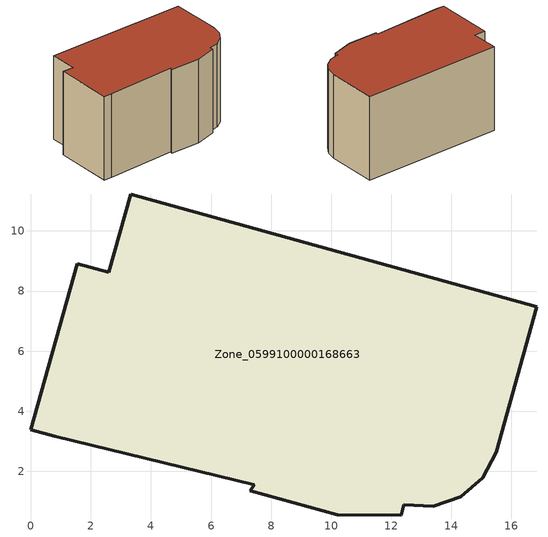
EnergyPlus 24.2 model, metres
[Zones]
Zone_0599100000168663
 floor ground (C_G): 13.39,0.83 12.42,0.89 12.33,0.55 10.2,0.55 7.3,1.36 7.44,1.56 0.8,3.17 0,3.39 1.54,8.91 2.6,8.62 3.33,11.23 16.84,7.47 15.5,2.64 15.04,1.79 14.31,1.15 z0
 wall outside (C_F): 2.6,8.62 1.54,8.91 0,3.39 0.8,3.17 7.44,1.56 7.3,1.36 10.2,0.55 12.33,0.55 12.42,0.89 13.39,0.83 14.31,1.15 15.04,1.79 15.5,2.64 16.84,7.47 3.33,11.23 2.6,8.62 z0:8.38
 roof outside (C_R): 7.44,1.56 7.3,1.36 10.2,0.55 12.33,0.55 12.42,0.89 13.39,0.83 14.31,1.15 15.04,1.79 15.5,2.64 16.84,7.47 3.33,11.23 2.6,8.62 1.54,8.91 0,3.39 0.8,3.17 z8.38
[BUILDING]
Pand.0599100000168663: North Axis=0; Terrain=City; Loads Convergence Tolerance Value=0.04; Temperature Convergence Tolerance Value=0.4; Solar Distribution=FullExterior; Maximum Number of Warmup Days=25; Minimum Number of Warmup Days=1
[Site:Location]
Rotterdam.The.Hague.AP_ZH_NLD Design_Conditions: Latitude=51.96; Longitude=4.45; Time Zone=1; Elevation=-4.5
[SITE:GROUNDTEMPERATURE:BUILDINGSURFACE]
18, 18, 18, 18, 18, 18, 18, 18, 18, 18, 18, 18
[MATERIAL] Thermal Absorptance=0.9; Solar Absorptance=0.7; Visible Absorptance=0.7
Name | Roughness | Thickness | Conductivity | Density | Specific Heat
G.D.1992-2005 | MediumSmooth | 0.15 | 0.06 | 540 | 1210
F.D.1992-2005 | Rough | 0.3 | 0.12 | 1920 | 840
R.D.1992-2005 | MediumRough | 0.2 | 0.08 | 1500 | 1000
[CONSTRUCTION]
C_G: G.D.1992-2005
C_F: F.D.1992-2005
C_R: R.D.1992-2005
[ZONE]
Zone_0599100000168663: Type=1; Multiplier=1; Ceiling Height=Autocalculate; Volume=Autocalculate; Floor Area=autocalculate; Part of Total Floor Area=Yes
[ZONEINFILTRATION:DESIGNFLOWRATE]
Infil_Zone_0599100000168663: Zone or ZoneList or Space or SpaceList=Zone_0599100000168663; Schedule=AlwaysOn; Design Flow Rate Calculation Method=Flow/Area; Flow Rate per Floor Area=0.0021; Constant Term Coefficient=1; Temperature Term Coefficient=0; Velocity Term Coefficient=0; Velocity Squared Term Coefficient=0
[HVACTEMPLATE:ZONE:IDEALLOADSAIRSYSTEM]
Zone_0599100000168663: Maximum Heating Supply Air Temperature=50; Minimum Cooling Supply Air Temperature=13; Maximum Heating Supply Air Humidity Ratio=0.0156; Minimum Cooling Supply Air Humidity Ratio=0.0077; Heating Limit=NoLimit; Cooling Limit=NoLimit; Dehumidification Control Type=ConstantSensibleHeatRatio; Cooling Sensible Heat Ratio=0.7; Dehumidification Setpoint=60; Humidification Control Type=None; Humidification Setpoint=30; Outdoor Air Method=None; Outdoor Air Flow Rate per Person=0.00944; Outdoor Air Flow Rate per Zone Floor Area=0; Outdoor Air Flow Rate per Zone=0; Demand Controlled Ventilation Type=None; Outdoor Air Economizer Type=NoEconomizer; Heat Recovery Type=None; Sensible Heat Recovery Effectiveness=0.7; Latent Heat Recovery Effectiveness=0.65
[ZONECONTROL:THERMOSTAT]
ThermostatControl_Zone_0599100000168663: Zone or ZoneList=Zone_0599100000168663; Control Type Schedule=DualSetpointControlType; Control 1=Thermostat_Zone_0599100000168663; Temperature Difference Between Cutout And Setpoint=0
[THERMOSTATSETPOINT:DUALSETPOINT]
Thermostat_Zone_0599100000168663: Heating Setpoint Temperature Schedule=HeatingSetpoint_Zone_0599100000168663; Cooling Setpoint Temperature Schedule=CoolingSetpoint_Zone_0599100000168663
[SCHEDULE:COMPACT]
HeatingSetpoint_Zone_0599100000168663: Through: 12/31, For: AllDays, Until: 24:00, 21
CoolingSetpoint_Zone_0599100000168663: Through: 12/31, For: AllDays, Until: 24:00, 24
DualSetpointControlType: Through: 12/31, For: AllDays, Until: 24:00, 4
AlwaysOn: Through: 12/31, For: AllDays, Until: 24:00, 1
